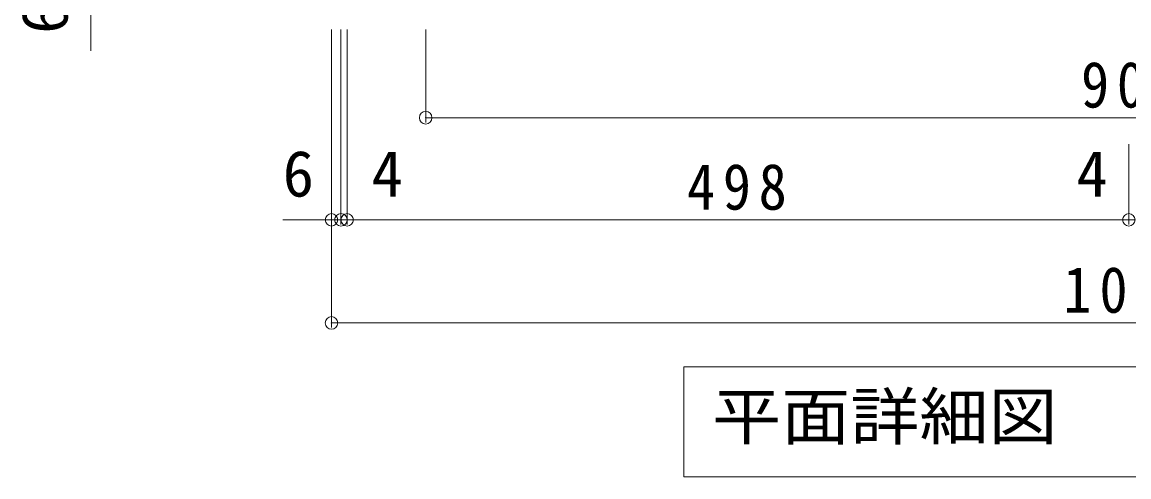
# Model space of a CAD drawing. Units: millimetres, scale not verified. Extents: x -1388 to 1811, y -1966 to 1441.
# Drawn here: x -1322 to -617, y -92 to 198 of the extents above; entities that cross this region are included whole.
import ezdxf
from ezdxf.enums import TextEntityAlignment as Align

# ---------------------------------------------------------------- set-up
doc = ezdxf.new("R2010")
doc.units = ezdxf.units.MM
doc.header["$LTSCALE"] = 10
doc.header["$PDMODE"] = 32
doc.header["$PDSIZE"] = 8
doc.layers.add('C-4', color=7, linetype='Continuous', lineweight=9)
doc.layers.add('C-5', color=7, linetype='Continuous', lineweight=9)
doc.styles.add('ＭＳ ゴシック', font='')
doc.styles.get('ＭＳ ゴシック').set_extended_font_data('MS Gothic')

msp = doc.modelspace()

# ---------------------------------------------------------------- linework, layer by layer
at = {"layer": 'C-4'}
for p, q in [((-1278.06, 223.1), (-1278.06, 179.46)), ((-1124.74, 3.24), (-1124.74, 193.1)), ((-1118.74, 68.89), (-1118.74, 193.1)), ((-1114.74, 68.89), (-1114.74, 193.1)), ((-1064.74, 133.91), (-1064.74, 193.1)), ((-1064.74, 136.91), (-164.75, 136.91)), ((-616.75, 68.89), (-616.75, 120.05)), ((-1124.74, 71.89), (-1155.82, 71.89)), ((-1118.74, 71.89), (-1124.74, 71.89)), ((-1118.74, 71.89), (-1114.74, 71.89)), ((-1114.74, 71.89), (-616.75, 71.89)), ((-616.75, 71.89), (-612.74, 71.89)), ((-1124.74, 6.24), (-104.75, 6.24))]:
    msp.add_line(p, q, dxfattribs=at)
for p in [(-1064.74, 136.91), (-1124.74, 71.89), (-1118.74, 71.89), (-1114.74, 71.89), (-616.75, 71.89), (-1124.74, 6.24)]:
    msp.add_point(p, dxfattribs=at)
at = {"layer": 'C-5'}
for p, q in [((-900.24, -21.81), (-329.24, -21.81)), ((-900.24, -21.81), (-900.24, -91.81)), ((-900.24, -91.81), (-329.24, -91.81))]:
    msp.add_line(p, q, dxfattribs=at)

# ---------------------------------------------------------------- texts
at = {"layer": 'C-4', "color": 2, "style": 'ＭＳ ゴシック'}
msp.add_text('6', height=29.33, rotation=90, dxfattribs=at).set_placement((-1284.06, 190.39), align=Align.BOTTOM_LEFT)
for s, p in [('6', (-1155.82, 77.89)), ('4', (-1099.24, 77.89)), ('4', (-650.12, 77.89))]:
    msp.add_text(s, height=29.33, dxfattribs=at).set_placement(p, align=Align.BOTTOM_LEFT)
at = {"layer": 'C-4', "color": 2, "char_height": 29.33, "attachment_point": 7, "style": 'ＭＳ ゴシック'}
for s, insert in [('\\T1.27;\\W0.9;900', (-647.24, 142.91)), ('\\T1.27;\\W0.9;498', (-898.24, 77.89)), ('\\T1.28;\\W0.9;1020', (-658.49, 12.24))]:
    msp.add_mtext(s, dxfattribs=dict(at, insert=insert))
at = {"layer": 'C-5', "color": 2, "style": 'ＭＳ ゴシック', "width": 1.1}
msp.add_text('平面詳細図\u3000Ｓ＝１：１０', height=29.33, dxfattribs=at).set_placement((-882.24, -76.81), align=Align.BOTTOM_LEFT)

doc.saveas('drawing.dxf')
